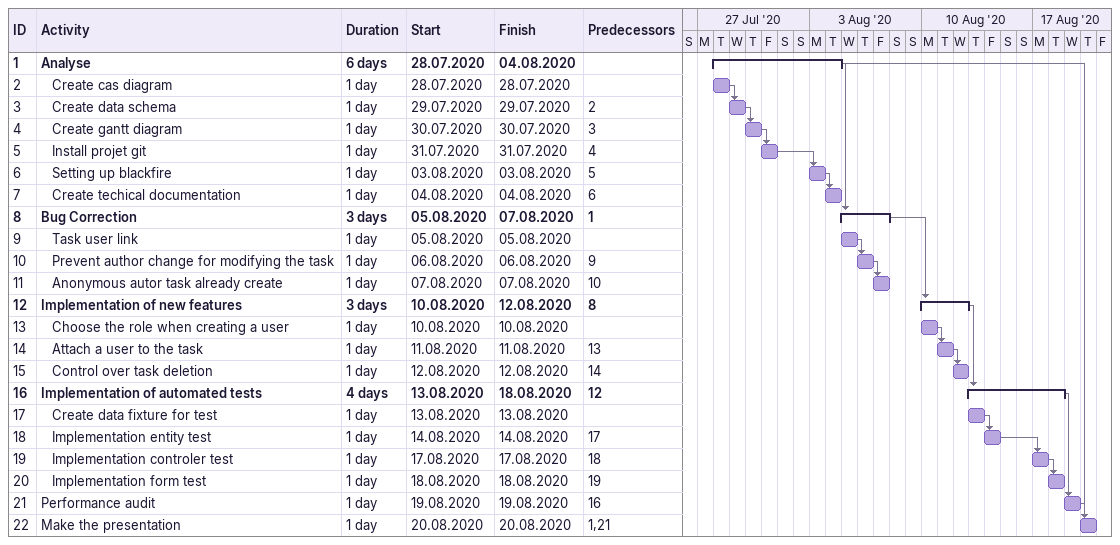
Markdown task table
| ID | Level | Task | Duration | Start | Finish | Predecessors |
|---|---|---|---|---|---|---|
| 1 | 1 | **Analyse** | 6d | 2020-07-28 | 2020-08-04 |  |
| 2 | 2 | Create cas diagram | 1d | 2020-07-28 | 2020-07-28 |  |
| 3 | 2 | Create data schema | 1d | 2020-07-29 | 2020-07-29 | 2 |
| 4 | 2 | Create gantt diagram | 1d | 2020-07-30 | 2020-07-30 | 3 |
| 5 | 2 | Install projet git | 1d | 2020-07-31 | 2020-07-31 | 4 |
| 6 | 2 | Setting up blackfire | 1d | 2020-08-03 | 2020-08-03 | 5 |
| 7 | 2 | Create techical documentation | 1d | 2020-08-04 | 2020-08-04 | 6 |
| 8 | 1 | **Bug Correction** | 3d | 2020-08-05 | 2020-08-07 | 1 |
| 9 | 2 | Task user link | 1d | 2020-08-05 | 2020-08-05 |  |
| 10 | 2 | Prevent author change for modifying the task | 1d | 2020-08-06 | 2020-08-06 | 9 |
| 11 | 2 | Anonymous autor task already create | 1d | 2020-08-07 | 2020-08-07 | 10 |
| 12 | 1 | **Implementation of new features** | 3d | 2020-08-10 | 2020-08-12 | 8 |
| 13 | 2 | Choose the role when creating a user | 1d | 2020-08-10 | 2020-08-10 |  |
| 14 | 2 | Attach a user to the task | 1d | 2020-08-11 | 2020-08-11 | 13 |
| 15 | 2 | Control over task deletion | 1d | 2020-08-12 | 2020-08-12 | 14 |
| 16 | 1 | **Implementation of automated tests** | 4d | 2020-08-13 | 2020-08-18 | 12 |
| 17 | 2 | Create data fixture for test | 1d | 2020-08-13 | 2020-08-13 |  |
| 18 | 2 | Implementation entity test | 1d | 2020-08-14 | 2020-08-14 | 17 |
| 19 | 2 | Implementation controler test | 1d | 2020-08-17 | 2020-08-17 | 18 |
| 20 | 2 | Implementation form test | 1d | 2020-08-18 | 2020-08-18 | 19 |
| 21 | 1 | Performance audit | 1d | 2020-08-19 | 2020-08-19 | 16 |
| 22 | 1 | Make the presentation | 1d | 2020-08-20 | 2020-08-20 | 1, 21 |
